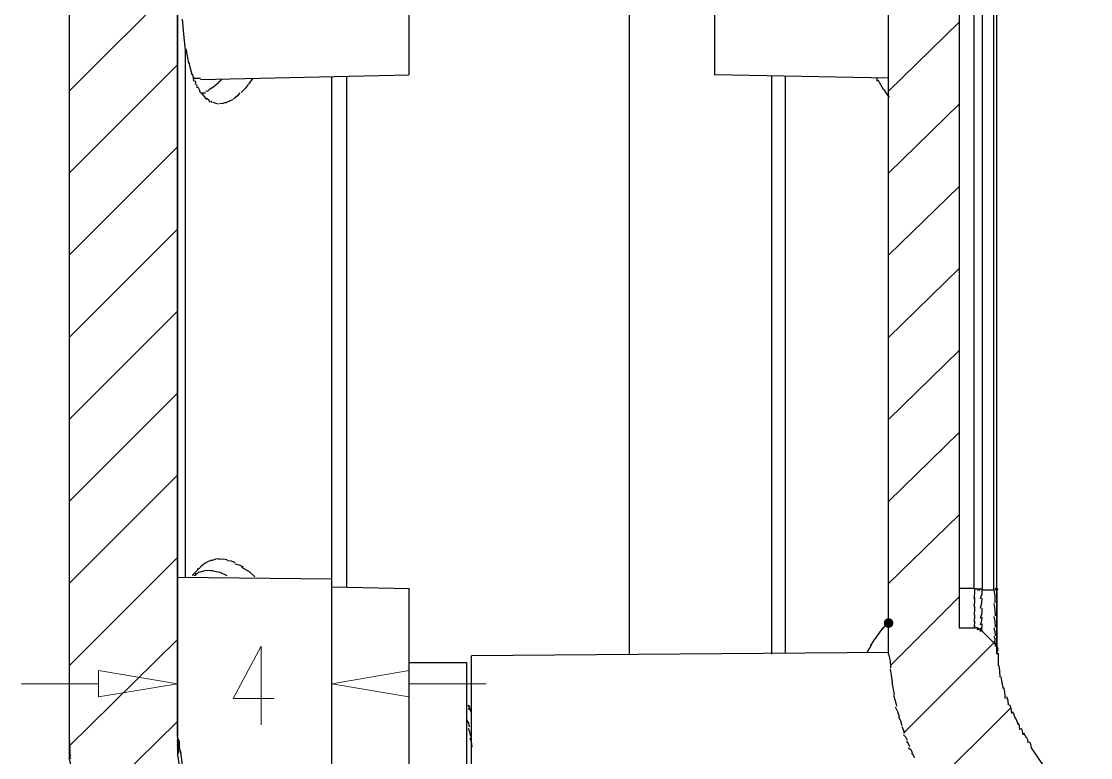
# Model space of a CAD drawing. Header units: millimetres. Extents: x 9 to 367, y 9 to 251.
# Drawn here: x 9.02 to 36.58, y 117.01 to 136 of the extents above; entities that cross this region are included whole.
import ezdxf

# ---------------------------------------------------------------- set-up
doc = ezdxf.new("R2010")
doc.units = ezdxf.units.MM
doc.layers.add('图层 1', color=7, linetype='Continuous')

msp = doc.modelspace()

# ---------------------------------------------------------------- hatches: boundary and pattern name
at = {"layer": '图层 1'}
h = msp.add_hatch(color=7, dxfattribs=at)
edge = h.paths.add_edge_path()
edge.add_arc((31.368965, 120.48049), 0.12506, 0, 360)
h = msp.add_hatch(color=7, dxfattribs=at)
edge = h.paths.add_edge_path()
edge.add_arc((31.368965, 120.48049), 0.12506, 0, 360)

# ---------------------------------------------------------------- linework, layer by layer
at = {"layer": '图层 1', "color": 7, "lineweight": 25}
for points in [[(10.244667, 221.699631), (10.244667, 117.855965)], [(10.244667, 221.699631), (10.244667, 117.855965)], [(24.680333, 219.921631), (24.680333, 119.676298)], [(31.368965, 119.676404), (31.368965, 219.879404)], [(31.368965, 119.676404), (31.368965, 219.879404)], [(34.162929, 119.676404), (34.162929, 219.879404)], [(33.189369, 219.201965), (33.189369, 120.353631)], [(33.189369, 219.201965), (33.189369, 120.353631)], [(33.570404, 121.369667), (33.570404, 218.228333)], [(33.781929, 218.228369), (33.781929, 121.327369)], [(34.078369, 121.327298), (34.078369, 218.228298)], [(13.038667, 117.898404), (13.038667, 189.103071)], [(13.038667, 188.256369), (13.038667, 117.898369)], [(19.007631, 140.081035), (19.007631, 134.620035)], [(26.881737, 140.081035), (26.881737, 134.620035)], [(13.250369, 135.254965), (13.204684, 135.666171), (13.169582, 136.054359)], [(13.250369, 121.665965), (13.250369, 135.254965)], [(13.334929, 134.916298), (13.2978, 135.11134), (13.263316, 135.289184)], [(13.419667, 134.620035), (13.37967, 134.784827), (13.338881, 134.940358)], [(13.419667, 134.620035), (13.428398, 134.631809)], [(13.462071, 134.450702), (13.457176, 134.544894), (13.430321, 134.631677)], [(13.462071, 134.535298), (13.465069, 134.558361)], [(13.462071, 134.535298), (13.546517, 134.533755), (13.630698, 134.529301)], [(13.631369, 134.493071), (19.007702, 134.620071)], [(14.181737, 134.493071), (14.145754, 134.466833), (14.097071, 134.416518)], [(14.986, 134.535298), (14.873111, 134.378665)], [(17.018071, 121.623596), (17.018071, 134.577596)], [(17.398929, 134.577667), (17.398929, 121.412)], [(31.368965, 134.535298), (26.881631, 134.619965)], [(28.363298, 119.676404), (28.363298, 134.577737)], [(28.701965, 134.577667), (28.701965, 119.718667)], [(31.072702, 134.450702), (31.074422, 134.509175), (31.057885, 134.54701)], [(13.504263, 134.365965), (13.511892, 134.415133), (13.495443, 134.46192)], [(13.546631, 134.281369), (13.551747, 134.332477), (13.537812, 134.369563)], [(13.631369, 134.154263), (13.611657, 134.227023), (13.57316, 134.300313)], [(14.097, 134.408333), (13.978511, 134.305322), (13.843353, 134.219244)], [(14.859035, 134.365965), (14.780983, 134.263747), (14.68441, 134.158884)], [(31.242035, 134.239), (31.097044, 134.478536)], [(31.368965, 134.069667), (31.243376, 134.250289)], [(13.631369, 134.154263), (13.673702, 134.154263), (13.716035, 134.154263), (13.758369, 134.154263)], [(13.800702, 133.984929), (13.66206, 134.157085)], [(13.843071, 134.196631), (13.806382, 134.200071), (13.768634, 134.189223)], [(13.885298, 133.900369), (13.845655, 133.962546), (13.800984, 134.003027)], [(14.478, 133.984929), (14.401403, 133.943743), (14.307608, 133.904143)], [(14.647333, 134.154263), (14.588111, 134.073918), (14.493169, 133.999393)], [(31.368965, 134.027298), (31.386604, 134.06165), (31.383076, 134.073512)], [(31.368965, 120.48049), (31.368965, 134.069843)], [(13.927667, 133.900369), (13.921978, 133.919198), (13.895917, 133.935646)], [(14.097, 133.857965), (14.03544, 133.879881), (13.955889, 133.906295)], [(14.266298, 133.900369), (14.211573, 133.879819), (14.124834, 133.872499)], [(14.266298, 133.900369), (14.301047, 133.903103)], [(13.715965, 122.004596), (13.837894, 122.076034), (13.934687, 122.114663)], [(13.927667, 122.089369), (14.026974, 122.132804), (14.123106, 122.143696)], [(14.097, 122.131737), (14.219414, 122.136323), (14.320661, 122.119743)], [(14.308702, 122.089369), (14.422649, 122.084209), (14.523896, 122.045977)], [(13.419667, 121.708333), (13.513241, 121.800408), (13.587236, 121.884017)], [(13.546631, 121.877843), (13.585305, 121.886795)], [(13.589, 121.877843), (13.6708, 121.964494), (13.757628, 122.031301)], [(13.589, 121.793071), (13.754365, 121.833155), (13.909675, 121.841754)], [(13.885298, 121.835474), (13.928249, 121.839487), (13.952679, 121.837944)], [(13.927667, 121.835474), (14.134527, 121.791642), (14.310431, 121.710238)], [(14.520404, 122.004596), (14.628618, 121.985458), (14.729954, 121.927691)], [(14.689702, 121.919859), (14.884435, 121.80675), (15.037894, 121.674326)], [(13.038667, 121.665965), (17.018, 121.623631)], [(13.589, 121.793071), (13.546667, 121.750737), (13.504333, 121.750737), (13.504333, 121.708404), (13.462, 121.708404)], [(17.018071, 116.120404), (17.018071, 121.623737)], [(17.018071, 121.412071), (19.007737, 121.369737)], [(19.007631, 121.369667), (19.007631, 112.395)], [(33.570404, 121.369667), (33.189404, 121.369667)], [(33.570404, 121.115772), (33.589542, 121.253444), (33.592276, 121.371536)], [(33.570404, 121.369667), (33.624158, 121.370152), (33.661773, 121.369314)], [(33.654965, 121.327298), (33.693109, 121.362973), (33.726226, 121.367162)], [(33.697333, 121.327298), (33.750735, 121.361429), (33.782706, 121.365398)], [(33.739702, 121.115772), (33.777096, 121.241802), (33.782741, 121.365186)], [(34.078369, 121.327298), (33.782035, 121.327298)], [(34.078369, 121.327298), (34.105665, 121.180763), (34.110471, 121.005917)], [(34.120737, 121.327298), (34.130659, 121.349523), (34.129204, 121.3609), (34.108037, 121.365398)], [(34.162929, 121.327298), (34.169544, 121.363237), (34.158696, 121.367162)], [(34.162929, 121.369667), (34.162929, 119.803333)], [(34.162929, 121.327298), (34.18435, 121.351568), (34.193268, 121.364031)], [(33.570404, 120.903894), (33.589542, 121.02375), (33.592276, 121.142019)], [(33.739702, 120.861526), (33.776082, 120.990245), (33.782035, 121.118701)], [(34.078369, 120.988667), (34.107473, 120.833797), (34.112235, 120.666228)], [(33.570404, 120.692369), (33.589542, 120.799613), (33.592276, 120.905799)], [(33.739702, 120.607631), (33.764562, 120.682828), (33.77692, 120.748302), (33.781076, 120.807557), (33.78133, 120.864101)], [(31.199631, 120.311333), (31.297395, 120.429205), (31.376373, 120.511358)], [(33.570404, 120.522859), (33.589542, 120.611406), (33.592276, 120.693603)], [(33.570404, 120.396106), (33.589807, 120.471071), (33.592276, 120.53122)], [(33.739702, 120.438474), (33.773436, 120.539104), (33.780977, 120.634972)], [(33.739702, 120.311333), (33.768977, 120.369068), (33.78155, 120.408083), (33.783606, 120.435853), (33.78133, 120.459853)], [(34.078369, 120.65), (34.108222, 120.518193), (34.112941, 120.374481)], [(31.072702, 120.141859), (31.152915, 120.25391), (31.230746, 120.353526)], [(33.189369, 120.353737), (33.570369, 120.353737)], [(33.189369, 120.353737), (33.570369, 120.353737)], [(33.781929, 120.268965), (33.739596, 120.268965), (33.739596, 120.311298), (33.697263, 120.311298), (33.654929, 120.353631), (33.612596, 120.353631), (33.570263, 120.353631)], [(33.570404, 120.353737), (33.589586, 120.392763), (33.592629, 120.416179)], [(33.570404, 120.353737), (33.591923, 120.371817)], [(33.570404, 120.353737), (33.597656, 120.371376)], [(33.570404, 120.353737), (33.603345, 120.370891)], [(33.612596, 120.353737), (33.61436, 120.370274)], [(33.612596, 120.353737), (33.619916, 120.369392)], [(33.612596, 120.353737), (33.625781, 120.368466)], [(33.612596, 120.353737), (33.631337, 120.367407)], [(33.612596, 120.353737), (33.636894, 120.366173)], [(33.612596, 120.353737), (33.642715, 120.364806)], [(33.654965, 120.353737), (33.650731, 120.365379)], [(33.654965, 120.353737), (33.670311, 120.3585)], [(33.654965, 120.353737), (33.675867, 120.356648)], [(33.654965, 120.311333), (33.672758, 120.336133), (33.681158, 120.349125)], [(33.654965, 120.311333), (33.676424, 120.334556), (33.686671, 120.346832)], [(33.697333, 120.311333), (33.697422, 120.344539)], [(33.697333, 120.311333), (33.702669, 120.342378)], [(33.697333, 120.311333), (33.708049, 120.339776)], [(33.697333, 120.311333), (33.713164, 120.336998)], [(33.697333, 120.311333), (33.71828, 120.33422)], [(33.697333, 120.311333), (33.723351, 120.331309)], [(33.697333, 120.311333), (33.728334, 120.328531)], [(33.739702, 120.311333), (33.7386, 120.325444)], [(33.739702, 120.311333), (33.741466, 120.325444)], [(33.739702, 120.311333), (33.74711, 120.321564)], [(33.739702, 120.311333), (33.752799, 120.315611)], [(33.739702, 120.268965), (33.757429, 120.306712)], [(33.739702, 120.268965), (33.762059, 120.303184)], [(33.739702, 120.268965), (33.766381, 120.299745)], [(33.739702, 120.268965), (33.770702, 120.295776)], [(33.781929, 120.268965), (33.776505, 120.299083), (33.781929, 120.336345)], [(33.781929, 120.268965), (33.78021, 120.291939)], [(34.078369, 119.972702), (33.782035, 120.269035)], [(34.078369, 119.972702), (33.782035, 120.269035)], [(34.078369, 120.353737), (34.10906, 120.261706), (34.112235, 120.154065)], [(30.818631, 119.718808), (30.876531, 119.827552), (30.930462, 119.920949)], [(30.903369, 119.887929), (31.000471, 120.035082), (31.081169, 120.154982)], [(34.162929, 119.761176), (34.162929, 119.803157), (34.162929, 119.84549), (34.162929, 119.887824), (34.120596, 119.887824), (34.120596, 119.930157), (34.078263, 119.972843)], [(34.078369, 120.141859), (34.106194, 120.085811), (34.110471, 120.020503)], [(34.078369, 120.015071), (34.107164, 120.001048), (34.109766, 119.983321)], [(34.078369, 119.972702), (34.105709, 119.981477)], [(34.078369, 119.972702), (34.108046, 119.979361)], [(34.078369, 119.972702), (34.110339, 119.977156)], [(34.078369, 119.972702), (34.112632, 119.974686)], [(34.078369, 119.972702), (34.114969, 119.972349)], [(34.120737, 119.930333), (34.122457, 119.964553)], [(34.120737, 119.930333), (34.124618, 119.96226)], [(34.120737, 119.930333), (34.126867, 119.959923)], [(34.120737, 119.930333), (34.128939, 119.957321)], [(34.120737, 119.930333), (34.1311, 119.954675)], [(34.120737, 119.930333), (34.133217, 119.952073)], [(34.120737, 119.930333), (34.135245, 119.949604)], [(34.120737, 119.930333), (34.137274, 119.946958)], [(34.120737, 119.930333), (34.13939, 119.944489)], [(34.120737, 119.930333), (34.141242, 119.94171)], [(34.120737, 119.930333), (34.143139, 119.938932)], [(34.120737, 119.930333), (34.145255, 119.936331)], [(34.120737, 119.930333), (34.146975, 119.933376)], [(34.120737, 119.930333), (34.148959, 119.930598)], [(34.120737, 119.887929), (34.150812, 119.922458)], [(34.120737, 119.887929), (34.15262, 119.919679)], [(34.120737, 119.887929), (34.154207, 119.916901)], [(34.120737, 119.887929), (34.155883, 119.913815)], [(34.120737, 119.887929), (34.157602, 119.910992)], [(34.162929, 119.887929), (34.164429, 119.907994)], [(34.162929, 119.887929), (34.166104, 119.905171)], [(34.162929, 119.887929), (34.167692, 119.902085)], [(34.162929, 119.887929), (34.169191, 119.898998)], [(34.162929, 119.887929), (34.174218, 119.892516)], [(34.162929, 119.887929), (34.175629, 119.888635)], [(34.162929, 119.887929), (34.177393, 119.885107)], [(31.368965, 119.718808), (20.616298, 119.634141)], [(20.616298, 113.030141), (20.616298, 119.634141)], [(31.368965, 119.676404), (31.405433, 119.5076), (31.42047, 119.316571)], [(31.368965, 119.676404), (31.405433, 119.5076), (31.42047, 119.316571)], [(34.162929, 119.845561), (34.176159, 119.878413)], [(34.162929, 119.845561), (34.177393, 119.875459)], [(34.162929, 119.845561), (34.17876, 119.872328)], [(34.162929, 119.845561), (34.179995, 119.869109)], [(34.162929, 119.845561), (34.181097, 119.86589)], [(34.162929, 119.845561), (34.182288, 119.862935)], [(34.162929, 119.845561), (34.183214, 119.85954)], [(34.162929, 119.845561), (34.184449, 119.856276)], [(34.162929, 119.845561), (34.185375, 119.853101)], [(34.162929, 119.845561), (34.186301, 119.850103)], [(34.162929, 119.845561), (34.187227, 119.846707)], [(34.162929, 119.803192), (34.188153, 119.838161)], [(34.162929, 119.803192), (34.18877, 119.834942)], [(34.162929, 119.803192), (34.189696, 119.831811)], [(34.162929, 119.803192), (34.190446, 119.828416)], [(34.162929, 119.803192), (34.19124, 119.82502)], [(34.162929, 119.803192), (34.191857, 119.821934)], [(34.162929, 119.803192), (34.192475, 119.818714)], [(34.162929, 119.803192), (34.193092, 119.815319)], [(34.162929, 119.803192), (34.193665, 119.811923)], [(34.162929, 119.803192), (34.19415, 119.808969)], [(34.162929, 119.803192), (34.194591, 119.805573)], [(34.162929, 119.803192), (34.195032, 119.802178)], [(34.162929, 119.761176), (34.195209, 119.793544)], [(34.162929, 119.761176), (34.19565, 119.790545)], [(34.162929, 119.761176), (34.195958, 119.787194)], [(34.162929, 119.761176), (34.196135, 119.783798)], [(34.162929, 119.761176), (34.196267, 119.780579)], [(34.162929, 119.761176), (34.196576, 119.777448)], [(34.162929, 119.761176), (34.196576, 119.774053)], [(34.162929, 119.761176), (34.196576, 119.770834)], [(34.162929, 119.761176), (34.196752, 119.767615)], [(34.162929, 119.761176), (34.162929, 119.67651)], [(34.205333, 119.380141), (34.201806, 119.706108)], [(34.205333, 119.380141), (34.201806, 119.706108)], [(19.007631, 119.464526), (20.489298, 119.464526)], [(20.489369, 119.464526), (20.489369, 114.299859)], [(34.247702, 119.083526), (34.238001, 119.238527), (34.219833, 119.390089)], [(34.247702, 119.083526), (34.238001, 119.238527), (34.219833, 119.390089)], [(31.411333, 119.295404), (31.434661, 119.134052), (31.457194, 118.95709)], [(31.411333, 119.295404), (31.434661, 119.134052), (31.457194, 118.95709)], [(34.332263, 118.787228), (34.298969, 118.948315), (34.268057, 119.089558)], [(34.332263, 118.787228), (34.298969, 118.948315), (34.268057, 119.089558)], [(31.453737, 118.956737), (31.510182, 118.629007)], [(31.453737, 118.956737), (31.510182, 118.629007)], [(34.374631, 118.533333), (34.376362, 118.617212), (34.368105, 118.689482), (34.353498, 118.754145), (34.336179, 118.815203)], [(34.374631, 118.533333), (34.376362, 118.617212), (34.368105, 118.689482), (34.353498, 118.754145), (34.336179, 118.815203)], [(31.495929, 118.618071), (31.537954, 118.480267), (31.572835, 118.33479)], [(31.495929, 118.618071), (31.537954, 118.480267), (31.572835, 118.33479)], [(34.459404, 118.363824), (34.447586, 118.471112), (34.413543, 118.57549)], [(34.459404, 118.363824), (34.447586, 118.471112), (34.413543, 118.57549)], [(20.616298, 118.194667), (20.531631, 118.363647)], [(20.531737, 118.363824), (20.557225, 118.341731), (20.568426, 118.310907)], [(20.531737, 118.279439), (20.581391, 118.244867), (20.60194, 118.187011)], [(31.538298, 118.321808), (31.600784, 118.202437), (31.640251, 118.073805)], [(31.538298, 118.321808), (31.600784, 118.202437), (31.640251, 118.073805)], [(34.543965, 118.152298), (34.527075, 118.274888), (34.492459, 118.368904)], [(34.543965, 118.152298), (34.527075, 118.274888), (34.492459, 118.368904)], [(20.489369, 117.983141), (20.537787, 117.898563), (20.557102, 117.802872)], [(31.623035, 118.067561), (31.671675, 117.957318), (31.709466, 117.842841)], [(31.623035, 118.067561), (31.671675, 117.957318), (31.709466, 117.842841)], [(34.628737, 118.025192), (34.604175, 118.112108), (34.569823, 118.191351)], [(34.628737, 118.025192), (34.604175, 118.112108), (34.569823, 118.191351)], [(34.713298, 117.856035), (34.678373, 117.961119), (34.643448, 118.036305)], [(34.713298, 117.856035), (34.678373, 117.961119), (34.643448, 118.036305)], [(10.244667, 117.856035), (10.244667, 117.729035), (10.244667, 117.602035), (10.244667, 117.475035), (10.244667, 117.348035), (10.244667, 117.221035), (10.244667, 117.094035), (10.244667, 116.966682), (10.287, 116.840035)], [(10.244667, 117.856035), (10.245019, 117.82993)], [(10.244667, 117.813667), (10.245196, 117.795278), (10.245725, 117.764983)], [(10.244667, 117.728894), (10.246783, 117.700319)], [(10.244667, 117.686526), (10.247092, 117.666241), (10.248194, 117.635373)], [(13.038667, 117.856035), (13.039725, 117.91001)], [(13.038667, 117.898404), (13.038667, 117.771404), (13.038667, 117.686384), (13.038667, 117.559737), (13.038667, 117.432737), (13.038667, 117.347718), (13.038667, 117.221071), (13.038667, 117.094071)], [(13.038667, 117.771263), (13.039901, 117.83172), (13.040078, 117.861221)], [(13.038667, 117.728894), (13.040475, 117.783928), (13.040431, 117.812502)], [(13.038667, 117.686526), (13.041224, 117.736047), (13.041136, 117.764137)], [(13.038667, 117.64451), (13.042459, 117.68799), (13.042547, 117.715065)], [(13.038667, 117.686526), (13.038667, 117.602212), (13.038667, 117.517545), (13.081, 117.432526)], [(20.531737, 117.771263), (20.571248, 117.676233), (20.590651, 117.557127)], [(31.707631, 117.813667), (31.74313, 117.736717), (31.778892, 117.638336)], [(31.707631, 117.813667), (31.74313, 117.736717), (31.778892, 117.638336)], [(34.755667, 117.728894), (34.746186, 117.827055), (34.714744, 117.897169)], [(34.755667, 117.728894), (34.746186, 117.827055), (34.714744, 117.897169)], [(34.840263, 117.602141), (34.819581, 117.699111), (34.785935, 117.767241)], [(34.840263, 117.602141), (34.819581, 117.699111), (34.785935, 117.767241)], [(10.244667, 117.602141), (10.250311, 117.570744)], [(10.244667, 117.559737), (10.252428, 117.506115)], [(10.244667, 117.475), (10.25525, 117.441486)], [(10.244667, 117.432631), (10.255515, 117.408069), (10.258425, 117.376893)], [(13.038667, 117.602141), (13.043826, 117.640373), (13.043958, 117.666699)], [(13.038667, 117.559737), (13.045722, 117.617946)], [(13.038667, 117.517369), (13.047486, 117.568874)], [(13.038667, 117.432631), (13.049603, 117.491237), (13.049956, 117.520473)], [(13.038667, 117.390263), (13.05194, 117.443576), (13.052778, 117.471754)], [(13.038667, 117.347859), (13.054674, 117.39566), (13.0556, 117.423353)], [(13.081035, 117.432631), (13.081035, 117.263651), (13.123369, 117.136298)], [(20.573929, 117.517369), (20.605812, 117.417136), (20.624729, 117.287005)], [(31.75, 117.602141), (31.808517, 117.542654), (31.846661, 117.456444)], [(31.75, 117.602141), (31.808517, 117.542654), (31.846661, 117.456444)], [(31.834737, 117.432631), (31.877203, 117.371821), (31.911996, 117.293284)], [(31.834737, 117.432631), (31.877203, 117.371821), (31.911996, 117.293284)], [(34.925, 117.517369), (34.859031, 117.641546)], [(34.925, 117.517369), (34.859031, 117.641546)], [(34.967369, 117.390263), (34.962033, 117.465184), (34.932091, 117.521849)], [(34.967369, 117.390263), (34.962033, 117.465184), (34.932091, 117.521849)], [(35.051965, 117.263474), (35.034987, 117.354535), (35.000812, 117.415169)], [(35.051965, 117.263474), (35.034987, 117.354535), (35.000812, 117.415169)], [(10.244667, 117.347859), (10.258337, 117.340847), (10.261953, 117.311876)], [(10.244667, 117.30549), (10.2616, 117.278944), (10.265833, 117.247635)], [(10.244667, 117.221106), (10.265348, 117.211978), (10.270419, 117.183006)], [(10.244667, 117.178737), (10.269493, 117.150162), (10.275006, 117.118412)], [(13.038667, 117.30549), (13.057761, 117.347691), (13.059128, 117.374282)], [(13.038667, 117.263474), (13.061112, 117.300031), (13.062656, 117.326269)], [(13.038667, 117.221106), (13.06464, 117.252238), (13.066536, 117.27755)], [(13.038667, 117.178737), (13.068609, 117.204622), (13.070769, 117.229184)], [(13.038667, 117.093965), (13.061465, 117.127958), (13.072622, 117.151335), (13.075973, 117.167635), (13.075356, 117.180395)], [(13.165596, 116.628192), (13.159467, 116.886337), (13.12926, 117.138662)], [(20.616298, 117.263474), (20.62428, 117.2771)], [(31.876965, 117.263474), (31.938833, 117.216026), (31.975037, 117.146352)], [(31.876965, 117.263474), (31.938833, 117.216026), (31.975037, 117.146352)], [(31.961702, 117.136333), (32.003374, 117.077464), (32.035785, 117.01145)], [(31.961702, 117.136333), (32.003374, 117.077464), (32.035785, 117.01145)], [(36.576071, 115.019667), (35.052071, 117.263333)], [(36.576071, 115.019667), (35.052071, 117.263333)], [(10.244667, 117.093965), (10.273859, 117.083029), (10.280297, 117.054101)], [(10.244667, 117.051596), (10.278533, 117.021301), (10.285942, 116.989154)], [(13.038667, 117.093965), (13.081, 116.797631), (13.123333, 116.458965), (13.165667, 116.120298), (13.208, 115.781631), (13.250333, 115.485298), (13.292667, 115.146631), (13.335, 114.808317), (13.419667, 114.469651), (13.462, 114.172965), (13.504333, 113.834298), (13.546667, 113.495631), (13.631333, 113.199298), (13.673667, 112.860631), (13.758333, 112.521965), (13.800667, 112.183298), (13.885333, 111.886965), (13.927667, 111.548298), (14.012333, 111.251965), (14.097, 110.913298), (14.181667, 110.574984), (14.224, 110.278298)], [(13.038667, 117.093965), (13.081, 116.797631), (13.123333, 116.458965), (13.165667, 116.120298), (13.208, 115.781631), (13.250333, 115.485298), (13.292667, 115.146631), (13.335, 114.808317), (13.419667, 114.469651), (13.462, 114.172965), (13.504333, 113.834298), (13.546667, 113.495631), (13.631333, 113.199298), (13.673667, 112.860631), (13.758333, 112.521965), (13.800667, 112.183298), (13.885333, 111.886965), (13.927667, 111.548298), (14.012333, 111.251965), (14.097, 110.913298), (14.181667, 110.574984), (14.224, 110.278298)]]:
    msp.add_lwpolyline(points, dxfattribs=at)
at = {"layer": '图层 1', "color": 40, "lineweight": 25}
for points in [[(10.244667, 134.196631), (13.038667, 136.990631)], [(31.368965, 134.196631), (33.189298, 135.974631)], [(10.244667, 132.079965), (13.038667, 134.873965)], [(31.368965, 132.079965), (33.189298, 133.857965)], [(10.244667, 129.963474), (13.038667, 132.757122)], [(31.368965, 129.963474), (33.189298, 131.741474)], [(10.244667, 127.846808), (13.038667, 130.640455)], [(31.368965, 127.846808), (33.189298, 129.624808)], [(10.244667, 125.730141), (13.038667, 128.524141)], [(31.368965, 125.730141), (33.189298, 127.508141)], [(10.244667, 123.613474), (13.038667, 126.407474)], [(31.368965, 123.613474), (33.189298, 125.391474)], [(10.244667, 121.496808), (13.038667, 124.290808)], [(31.368965, 121.496808), (33.189298, 123.274808)], [(10.244667, 119.380141), (13.038667, 122.174141)], [(31.411333, 119.380141), (33.189333, 121.158141)], [(10.244667, 117.30549), (13.038667, 120.05751)], [(31.75, 117.64451), (34.078333, 119.972843)], [(32.427298, 116.205141), (34.501631, 118.279474)], [(10.456369, 115.400702), (13.038702, 117.940702)]]:
    msp.add_lwpolyline(points, dxfattribs=at)
at = {"layer": '图层 1', "color": 3, "lineweight": 5}
for points in [[(13.038667, 121.665965), (13.038667, 118.406298)], [(17.018071, 121.623596), (17.018071, 118.406263)], [(11.006737, 119.253), (13.038737, 118.914333)], [(11.006737, 119.253), (11.006737, 118.575667)], [(17.018071, 118.914369), (19.007737, 119.253035)], [(19.007631, 118.575702), (19.007631, 119.253035)], [(11.006737, 118.914369), (9.017071, 118.914369)], [(13.038667, 118.914369), (11.006667, 118.575702)], [(19.007631, 118.575702), (17.017965, 118.914369)], [(19.007631, 118.914369), (20.997298, 118.914369)]]:
    msp.add_lwpolyline(points, dxfattribs=at)
at = {"layer": '图层 1', "color": 7, "lineweight": 5}
for points in [[(15.197702, 119.887929), (14.478035, 118.533263), (15.536369, 118.533263)], [(15.197702, 119.887929), (15.197702, 117.855929)]]:
    msp.add_lwpolyline(points, dxfattribs=at)

doc.saveas('drawing.dxf')
